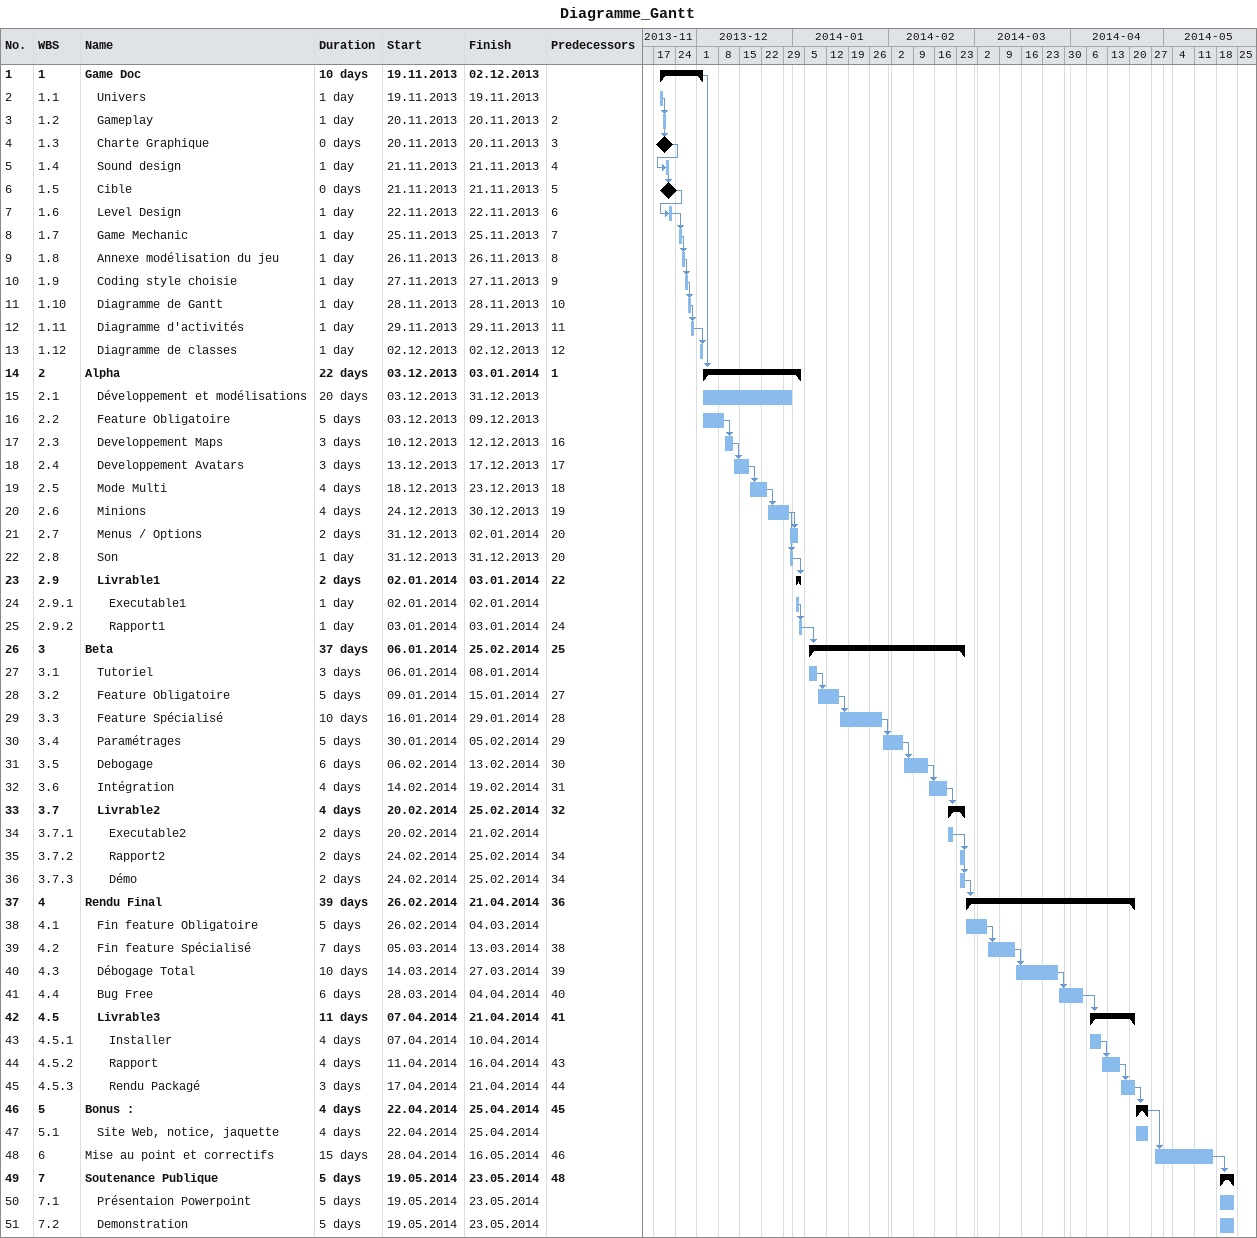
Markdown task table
Diagramme_Gantt

| ID | WBS | Task | Duration | Start | Finish | Predecessors |
|---|---|---|---|---|---|---|
| 1 | 1 | **Game Doc** | 10d | 2013-11-19 | 2013-12-02 |  |
| 2 | 1.1 | Univers | 1d | 2013-11-19 | 2013-11-19 |  |
| 3 | 1.2 | Gameplay | 1d | 2013-11-20 | 2013-11-20 | 2 |
| 4 | 1.3 | Charte Graphique | 0d | 2013-11-20 | 2013-11-20 | 3 |
| 5 | 1.4 | Sound design | 1d | 2013-11-21 | 2013-11-21 | 4 |
| 6 | 1.5 | Cible | 0d | 2013-11-21 | 2013-11-21 | 5 |
| 7 | 1.6 | Level Design | 1d | 2013-11-22 | 2013-11-22 | 6 |
| 8 | 1.7 | Game Mechanic | 1d | 2013-11-25 | 2013-11-25 | 7 |
| 9 | 1.8 | Annexe modélisation du jeu | 1d | 2013-11-26 | 2013-11-26 | 8 |
| 10 | 1.9 | Coding style choisie | 1d | 2013-11-27 | 2013-11-27 | 9 |
| 11 | 1.10 | Diagramme de Gantt | 1d | 2013-11-28 | 2013-11-28 | 10 |
| 12 | 1.11 | Diagramme d'activités | 1d | 2013-11-29 | 2013-11-29 | 11 |
| 13 | 1.12 | Diagramme de classes | 1d | 2013-12-02 | 2013-12-02 | 12 |
| 14 | 2 | **Alpha** | 22d | 2013-12-03 | 2014-01-03 | 1 |
| 15 | 2.1 | Développement et modélisations | 20d | 2013-12-03 | 2013-12-31 |  |
| 16 | 2.2 | Feature Obligatoire | 5d | 2013-12-03 | 2013-12-09 |  |
| 17 | 2.3 | Developpement Maps | 3d | 2013-12-10 | 2013-12-12 | 16 |
| 18 | 2.4 | Developpement Avatars | 3d | 2013-12-13 | 2013-12-17 | 17 |
| 19 | 2.5 | Mode Multi | 4d | 2013-12-18 | 2013-12-23 | 18 |
| 20 | 2.6 | Minions | 4d | 2013-12-24 | 2013-12-30 | 19 |
| 21 | 2.7 | Menus / Options | 2d | 2013-12-31 | 2014-01-02 | 20 |
| 22 | 2.8 | Son | 1d | 2013-12-31 | 2013-12-31 | 20 |
| 23 | 2.9 | **Livrable1** | 2d | 2014-01-02 | 2014-01-03 | 22 |
| 24 | 2.9.1 | Executable1 | 1d | 2014-01-02 | 2014-01-02 |  |
| 25 | 2.9.2 | Rapport1 | 1d | 2014-01-03 | 2014-01-03 | 24 |
| 26 | 3 | **Beta** | 37d | 2014-01-06 | 2014-02-25 | 25 |
| 27 | 3.1 | Tutoriel | 3d | 2014-01-06 | 2014-01-08 |  |
| 28 | 3.2 | Feature Obligatoire | 5d | 2014-01-09 | 2014-01-15 | 27 |
| 29 | 3.3 | Feature Spécialisé | 10d | 2014-01-16 | 2014-01-29 | 28 |
| 30 | 3.4 | Paramétrages | 5d | 2014-01-30 | 2014-02-05 | 29 |
| 31 | 3.5 | Debogage | 6d | 2014-02-06 | 2014-02-13 | 30 |
| 32 | 3.6 | Intégration | 4d | 2014-02-14 | 2014-02-19 | 31 |
| 33 | 3.7 | **Livrable2** | 4d | 2014-02-20 | 2014-02-25 | 32 |
| 34 | 3.7.1 | Executable2 | 2d | 2014-02-20 | 2014-02-21 |  |
| 35 | 3.7.2 | Rapport2 | 2d | 2014-02-24 | 2014-02-25 | 34 |
| 36 | 3.7.3 | Démo | 2d | 2014-02-24 | 2014-02-25 | 34 |
| 37 | 4 | **Rendu Final** | 39d | 2014-02-26 | 2014-04-21 | 36 |
| 38 | 4.1 | Fin feature Obligatoire | 5d | 2014-02-26 | 2014-03-04 |  |
| 39 | 4.2 | Fin feature Spécialisé | 7d | 2014-03-05 | 2014-03-13 | 38 |
| 40 | 4.3 | Débogage Total | 10d | 2014-03-14 | 2014-03-27 | 39 |
| 41 | 4.4 | Bug Free | 6d | 2014-03-28 | 2014-04-04 | 40 |
| 42 | 4.5 | **Livrable3** | 11d | 2014-04-07 | 2014-04-21 | 41 |
| 43 | 4.5.1 | Installer | 4d | 2014-04-07 | 2014-04-10 |  |
| 44 | 4.5.2 | Rapport | 4d | 2014-04-11 | 2014-04-16 | 43 |
| 45 | 4.5.3 | Rendu Packagé | 3d | 2014-04-17 | 2014-04-21 | 44 |
| 46 | 5 | **Bonus :** | 4d | 2014-04-22 | 2014-04-25 | 45 |
| 47 | 5.1 | Site Web, notice, jaquette | 4d | 2014-04-22 | 2014-04-25 |  |
| 48 | 6 | Mise au point et correctifs | 15d | 2014-04-28 | 2014-05-16 | 46 |
| 49 | 7 | **Soutenance Publique** | 5d | 2014-05-19 | 2014-05-23 | 48 |
| 50 | 7.1 | Présentaion Powerpoint | 5d | 2014-05-19 | 2014-05-23 |  |
| 51 | 7.2 | Demonstration | 5d | 2014-05-19 | 2014-05-23 |  |
